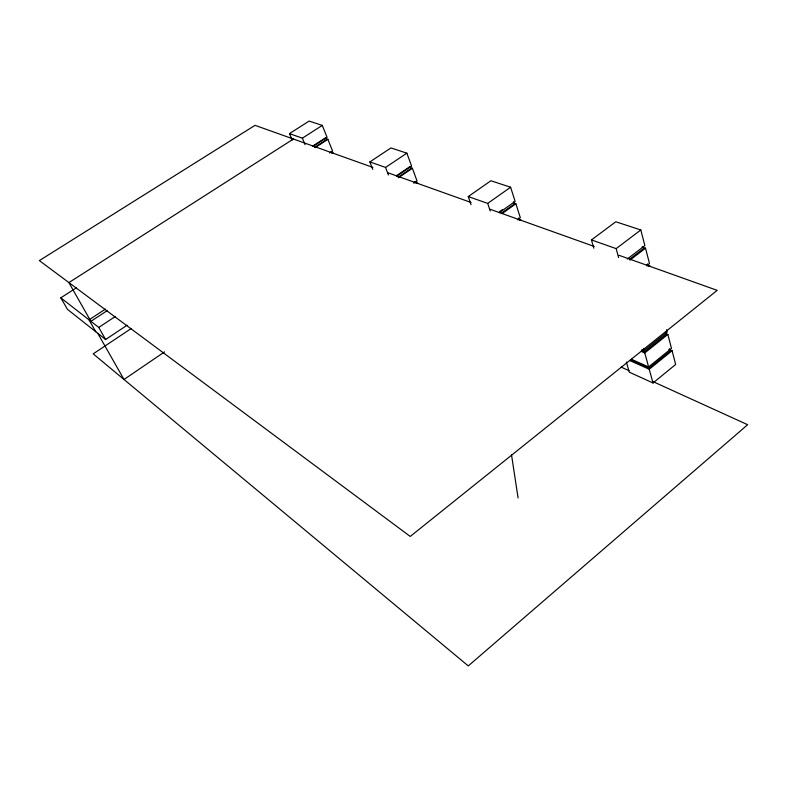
<?xml version="1.0" encoding="UTF-8"?>
<svg xmlns="http://www.w3.org/2000/svg" width="787" height="787" viewBox="0 0 787 787"><rect width="100%" height="100%" fill="white"/><g stroke="black" fill="none" stroke-linecap="round" stroke-linejoin="round"><path stroke-width="1.18" d="M626.354 361.981L629.256 372.143L653.013 382.984L675.649 364.479L672.088 350.717L668.793 349.33M629.718 360.535L649.245 369.241L672.088 350.717M631.243 359.216L648.606 366.939L671.488 348.405L667.858 334.396L665.654 333.491M641.946 349.654L644.13 350.599L667.248 332.045L666.638 329.664M641.415 350.343L644.72 351.779L665.95 334.731L665.34 332.37M641.503 351.523L644.769 352.95L667.858 334.396M646.609 265.78L649.501 263.537L645.527 248.19L642.143 247.029M627.278 259.031L644.858 245.613L640.815 229.971L615.798 221.767L591.46 239.927L593.821 248.2M629.905 259.012L643.55 248.584L643.097 246.862M629.925 260.123L645.527 248.19M591.46 239.927L616.152 248.623L640.815 229.971M517.393 219.819L520.325 217.704L515.879 203.754L513.567 202.967M501.27 213.326L514.177 204.118L513.429 201.777M502.076 213.602L515.879 203.754M499.509 211.693L502.49 209.568M499.332 212.657L515.131 201.413L510.606 187.227L490.891 180.754L468.265 196.563L471.049 204.699M468.265 196.563L487.694 203.4L510.606 187.227M164.562 351.878L124.012 379.491L97.745 333.285M413.549 182.781L415.575 181.404L416.343 183.519M414.06 183.105L417.051 181.069L412.388 168.29L410.116 167.503M396.51 175.668L410.116 166.49L410.903 168.634L398.281 177.154M396.5 176.337L411.601 166.146L406.869 153.17L390.932 147.936L369.87 161.915L372.743 169.372M398.311 177.803L412.388 168.29M369.87 161.915L385.551 167.434L406.869 153.17M131.035 328.641L93.2 353.855L468.275 665.92L747.65 424.714L652.551 381.41M76.28 287.885L60.806 297.83L67.456 309.35L105.606 339.512L127.091 325.228M60.806 297.83L98.759 327.422L115.118 316.63M105.428 309.094L89.01 319.856L95.807 331.799M107.327 310.56L90.899 321.332L68.882 282.612L293.384 139.024M329.664 153.012L332.596 151.104L327.874 139.319L325.68 138.571M312.646 146.146L325.759 137.666L326.556 139.643L314.456 147.464M313.256 146.274L327.077 137.341L322.286 125.399L309.134 121.08L289.459 133.613L292.154 140.037M315.046 147.612L327.874 139.319M289.459 133.613L302.385 138.158L322.286 125.399M331.189 152.265L333.383 153.052M415.556 182.368L417.818 183.174M518.751 219.189L521.063 220.016M646.786 264.865L650.16 266.075M372.89 167.415L255.037 125.33L39.35 260.595L410.243 536.439L717.183 290.354L618.976 255.293M387.902 172.776L471.088 202.485M490.183 209.293L594.244 246.459M630.525 359.757L649.186 368.06L670.199 351.041L669.599 348.73M621.228 367.155L629.059 370.716M98.759 327.422L105.606 339.512M302.385 138.158L305.081 144.68M331.288 151.419L332.075 153.367M385.551 167.434L388.414 175.009M487.694 203.4L490.242 211.034M518.633 218.068L519.371 220.37M644.081 349.428L644.72 351.779M616.152 248.623L618.602 257.556M643.53 348.405L644.13 350.599M644.769 352.95L648.606 366.939M649.245 369.241L653.013 382.984M647.534 263.92L648.193 266.449M511.471 454.512L518.082 497.984"/></g></svg>
